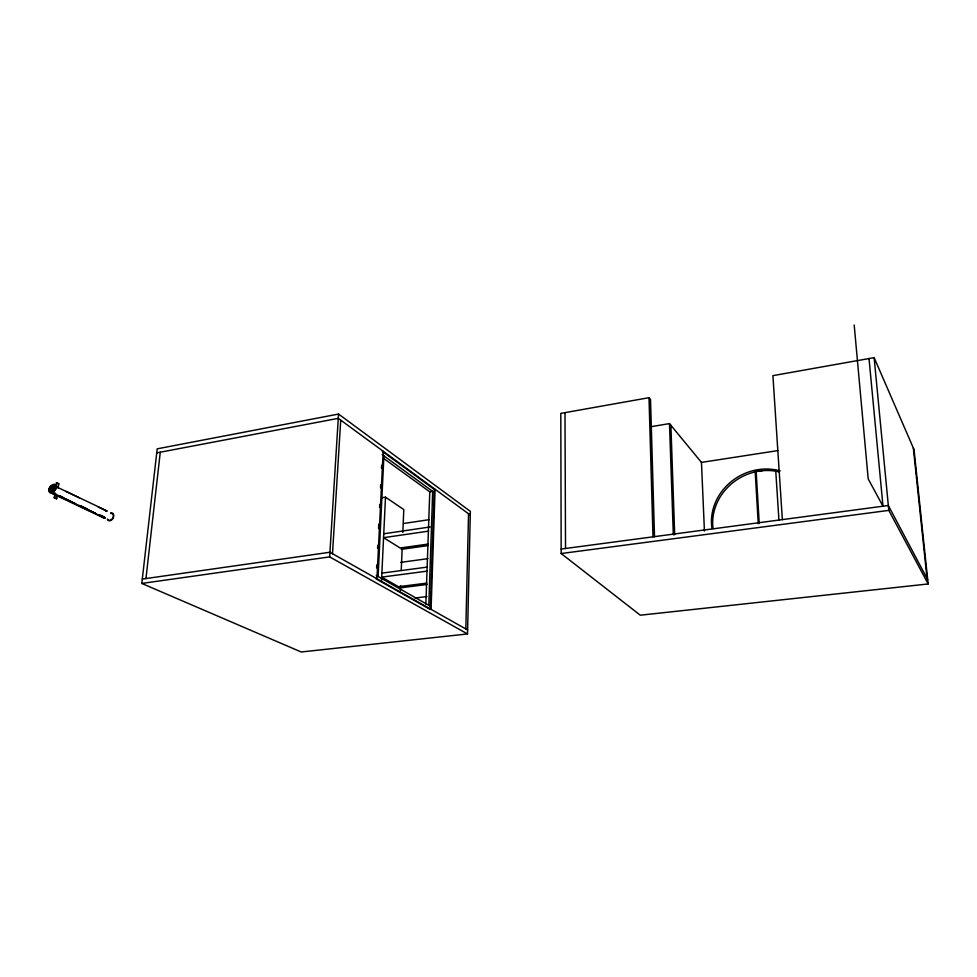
<?xml version="1.0" encoding="UTF-8"?>
<svg xmlns="http://www.w3.org/2000/svg" width="977" height="977" viewBox="0 0 977 977"><rect width="100%" height="100%" fill="white"/><g stroke="black" fill="none" stroke-linecap="round" stroke-linejoin="round"><path stroke-width="1.47" d="M465.821 628.968L468.533 513.792M467.519 633.951L470.352 511.362L338.543 414.053L157.199 448.834L141.799 583.44L301.221 651.989L467.519 633.951L329.64 556.89L141.799 583.44M428.805 605.3L432.689 491.358L429.77 491.81L425.862 604.14M431.077 609.355L435.083 489.282M400.387 590.279L400.582 585.712M401.229 570.483L402.182 547.633M402.829 532.404L403.794 509.554L385.488 497.183L381.922 497.757M381.531 580.558L385.488 497.183M376.633 567.893L376.78 564.865M377.598 548.256L377.745 545.227M378.551 528.618L378.783 524.087M379.589 507.478L379.735 504.45M380.554 487.841L380.7 484.824M381.518 468.203L381.665 465.186M376.951 578.799L383.167 451.24M378.111 576.491L383.912 455.868M329.64 556.89L338.543 414.053M332.498 553.703L340.729 420.134M49.534 489.648L49.509 489.843A3.566 2.442 -60.2 0 0 51.451 492.249L51.586 491.785A3.078 2.113 -60.2 0 1 49.888 489.721L53.991 491.529M145.952 578.555L160.277 452.217M55.567 494.509L51.366 492.579L52.16 492.432A3.945 2.699 -60.2 0 0 55.286 488.353A3.945 2.699 -60.2 0 0 53.185 485.227L52.404 485.374A3.945 2.699 -60.2 0 0 49.277 489.453A3.945 2.699 -60.2 0 0 51.366 492.579L52.135 492.872A4.433 3.041 -60.2 0 0 55.665 488.28A4.433 3.041 -60.2 0 0 53.295 484.775L52.416 484.934A4.433 3.041 -60.2 0 0 48.899 489.526A4.433 3.041 -60.2 0 0 51.256 493.031L104.502 518.311L105.101 517.786M106.811 510.8L106.212 511.325L106.811 510.8L53.076 485.239M57.118 495.669L56.69 498.661L54.285 497.855L54.92 493.373M56.031 486.021L56.41 482.919L58.803 483.737L58.168 488.219M54.285 497.855L55.433 493.275M56.287 487.303L56.922 482.821M56.165 498.746L56.593 495.766M50.45 487.877A3.078 2.113 -60.2 0 1 52.367 486.167L52.392 485.728A3.566 2.442 -60.2 0 0 49.632 488.988L53.674 491.15M52.037 492.457L105.052 518.213M52.953 486.058L53.1 485.593A3.566 2.442 -60.2 0 1 55.042 487.987L54.651 488.256A3.078 2.113 -60.2 0 0 52.978 486.058L55.677 487.364M52.269 493.58L52.44 493.47M49.595 489.196L49.998 488.976A3.078 2.113 -60.2 0 1 50.267 488.231M54.126 484.042L56.226 485.984M52.367 486.167L55.115 487.474M156.735 452.888L338.274 418.339L470.267 515.062M58.803 483.737L56.41 482.919M654.517 536.8L650.523 399.52L649.009 397.688L560.798 413.393L561.177 553.532L640.289 615.205L928.15 583.965L914.02 449.591L874.122 357.631L772.905 375.644L782.357 519.617M651.867 426.558L669.489 423.591L701.547 462.512M777.9 450.592L701.462 462.402L704.429 531.024M403.66 523.477L429.306 519.654M755.026 471.635L762.573 470.511M383.753 533.784L430.112 526.969M428.488 531.146L383.57 537.68L400.179 548.012L428.17 544.067M142.3 579.08L329.921 552.249L467.617 629.982M401.205 549.355L428.207 545.557M400.826 562.349L427.902 558.661M561.164 549.062L888.325 505.5L927.698 579.703M381.885 573.133L427.23 567.1M427.096 571.142L381.689 577.126L398.518 586.713L426.815 583.11M561.177 553.532L888.801 510.385L928.15 583.965M400.02 587.898L427.047 584.466M414.907 598.058L426.949 596.581M54.797 497.757L56.69 498.661M60.256 496.035L62.968 497.33M80.651 505.781L87.454 509.029M100.57 515.184L104.649 517.126M53.405 493.116L56.129 494.411M58.84 495.705L75.168 503.497M79.259 505.451L95.575 513.243M99.666 515.184L104.6 517.566M58.278 495.815L75.974 504.242M78.697 505.549L96.393 513.975M99.117 515.282L104.551 517.871M49.974 489.123L54.053 491.077M54.419 485.899L57.106 487.193M65.996 491.394L79.418 497.891M98.213 506.99L106.762 511.227M376.096 578.909L430.259 609.453L434.301 489.404L382.349 451.386M376.267 575.441L430.368 606.192M383.985 458.665L430.075 492.029M382.19 454.61L434.191 492.457M379.43 525.748L380.432 528.545M913.348 448.028L927.039 578.445M874.122 357.631L888.801 510.385M869.017 358.547L882.988 506.22L868.199 478.938L854.191 325.011M775.714 470.425L778.938 520.24M756.186 471.952L759.227 523.489M755.209 472.025L758.237 523.684M670.881 425.276L674.692 534.773M669.489 423.591L673.324 534.883M649.009 397.688L653.002 536.837M564.987 412.636L565.524 548.488M54.285 490.784A3.835 1.246 7.5 0 1 49.607 489.624A3.835 1.246 7.5 0 1 50.816 488.158A3.835 1.246 7.5 0 1 55.823 488.927M54.333 490.442A3.835 1.246 7.5 0 1 50.987 489.929M50.23 489.624A3.835 1.246 7.5 0 1 50.67 487.841A3.835 1.246 7.5 0 1 56.177 488.756M110.804 513.291A3.383 2.406 -60.6 0 1 111.06 513.475M108.068 519.398A3.383 2.406 -60.6 0 1 107.763 519.312A3.737 2.65 -60.6 0 0 108.044 519.642M110.914 512.937A4.201 2.98 -60.6 0 1 113.735 515.612A4.201 2.98 -60.6 0 1 111.085 520.314A4.201 2.98 -60.6 0 1 107.336 519.263M110.853 513.377A3.737 2.65 -60.6 0 1 113.369 515.893A3.737 2.65 -60.6 0 1 110.755 520.069M110.364 520.216A3.737 2.65 -60.6 0 1 108.899 520.228M711.989 528.484A51.781 47.091 -31.4 0 1 780.208 470.951M713.039 528.594A51.634 46.994 -31.3 0 1 778.779 471.793M52.16 491.687L52.16 492.115A3.566 2.442 -60.2 0 0 54.92 488.854L54.553 488.866A3.078 2.113 -60.2 0 1 52.184 491.675L52.184 491.675M53.185 493.385L53.686 493.739L53.185 493.385M54.285 485.728L54.285 485.728"/></g></svg>
